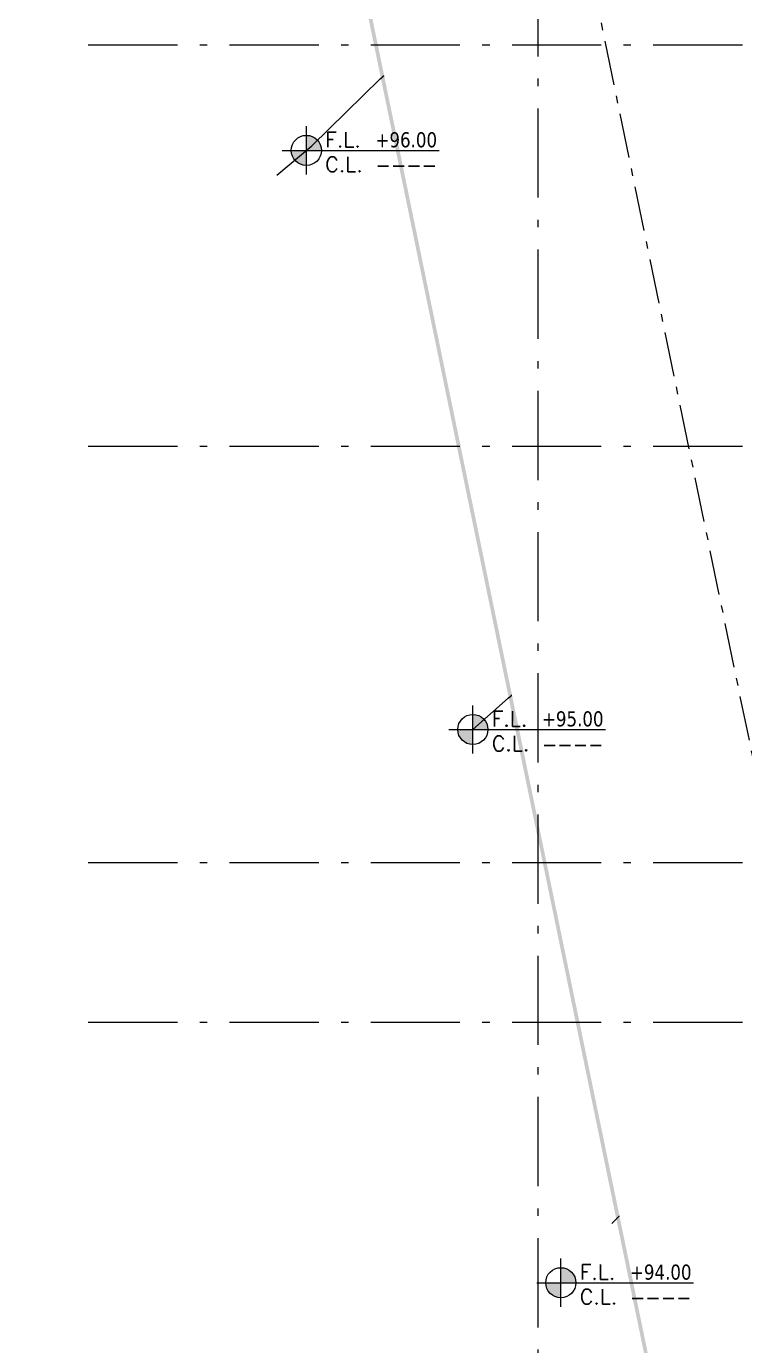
# Model space of a CAD drawing. Header units: inches. Extents: x -48 to 777, y -156 to 510.
# Drawn here: x 186.6 to 196.25, y 222.36 to 240.11 of the extents above; entities that cross this region are included whole.
import ezdxf
from ezdxf.enums import TextEntityAlignment as Align

# ---------------------------------------------------------------- set-up
doc = ezdxf.new("R2010")
doc.units = ezdxf.units.IN
doc.header["$MEASUREMENT"] = 0
doc.set_wipeout_variables(frame=1)
for name, pattern in [('ACAD_ISO10W100', [18, 12, -3, 0, -3]), ('HIDDEN', [0.375, 0.25, -0.125]), ('NUHA', [1.45, 0.75, -0.25, 0.2, -0.25])]:
    doc.linetypes.add(name, pattern=pattern)
for name, color, linetype, lineweight in [('A-AXIS ST', 251, 'ACAD_ISO10W100', 5), ('A-DIM', 9, 'Continuous', 5), ('A-HIDDEN', 254, 'HIDDEN', 5), ('A-LEVELS', 139, 'Continuous', 20), ('A-LIMIT LOT', 235, 'ACAD_ISO10W100', 20), ('A-SIGNS1', 20, 'Continuous', 15), ('A-SIGNS2', 30, 'Continuous', 15)]:
    doc.layers.add(name, color=color, linetype=linetype, lineweight=lineweight)
doc.layers.add('pts pc', color=7, linetype='Continuous')
doc.styles.add('2mm', font='simplex.shx', dxfattribs={"height": 0.5})
doc.styles.add('ROMAND', font='verdana.ttf')
doc.styles.add('ROMANS', font='romans__.ttf', dxfattribs={"height": 0.14})

# ---------------------------------------------------------------- blocks, each defined once
blk = doc.blocks.new('AXIS')
at = {"layer": 'A-AXIS ST', "ltscale": 0.1}
for p, q in [((633.96853, 296.91777), (633.96853, 336.01919)), ((657.61853, 316.06777), (627.81853, 316.06777)), ((657.61853, 310.66777), (627.81853, 310.66777)), ((657.61853, 305.06777), (627.81853, 305.06777)), ((657.61853, 302.91777), (627.81853, 302.91777))]:
    blk.add_line(p, q, dxfattribs=at)
blk = doc.blocks.new('GXFHGCGFCD')
at = {"layer": 'A-SIGNS1', "linetype": 'NUHA'}
h = blk.add_hatch(color=256, dxfattribs=at)
h.paths.add_polyline_path([(90.382, 61.33), (90.382, 61.17), (90.542, 61.17, 0.414214)])
h.paths.add_polyline_path([(90.382, 61.17), (90.222, 61.17, 0.414214), (90.382, 61.01)])
at = {"layer": 'A-SIGNS1'}
for p, q in [((90.382, 60.914), (90.382, 61.426)), ((90.126, 61.17), (91.79, 61.17))]:
    blk.add_line(p, q, dxfattribs=at)
blk.add_circle((90.382, 61.17), 0.16, dxfattribs=at)
blk = doc.blocks.new('DGXFHXFGDFD')
at = {"layer": 'A-SIGNS1'}
blk.add_blockref('GXFHGCGFCD', (0, 0), dxfattribs=at)
at = {"layer": 'A-SIGNS2', "linetype": 'NUHA', "style": 'ROMANS'}
for s, p in [('F.L.', (90.583, 61.203)), ('C.L.', (90.583, 60.941))]:
    blk.add_text(s, height=0.16, dxfattribs=at).set_placement(p)
at = {"layer": 'A-SIGNS2', "style": 'ROMANS', "width": 0.910135, "flags": 4}
for tag, p, p2 in [('NIV.FINI', (91.116, 61.203), (91.79, 61.203)), ('NIV.BETON', (91.116, 60.941), (91.79, 60.941))]:
    blk.add_attdef(tag, text='', height=0.16, dxfattribs=at).set_placement(p, p2, align=Align.FIT)
blk = doc.blocks.new('LOT 688  TOPOGRAPHIC PLAN')
at = {"layer": 'A-LEVELS', "linetype": 'Continuous'}
for points in [[(-315993.48329, -27918.0018), (-315993.01159, -27917.60335), (-315992.55258, -27917.15252), (-315992.09357, -27916.70169), (-315991.62188, -27916.30322), (-315991.12482, -27916.00948), (-315990.86281, -27915.91824)], [(-315990.01092, -27915.92436), (-315989.41109, -27916.10988), (-315988.22172, -27916.59752), (-315987.639, -27916.76802), (-315987.35147, -27916.80639), (-315987.06683, -27916.80263), (-315986.7853, -27916.74858), (-315986.50938, -27916.63741), (-315986.26012, -27916.47485), (-315986.04446, -27916.27165), (-315985.68411, -27915.78224)], [(-315988.67861, -27932.76853), (-315988.12899, -27932.55361), (-315987.61857, -27932.28846), (-315987.21638, -27931.88282), (-315986.85842, -27931.41121)]]:
    blk.add_lwpolyline(points, dxfattribs=at)
at = {"layer": 'A-LEVELS', "color": 209, "linetype": 'Continuous'}
blk.add_lwpolyline([(-315990.84754, -27925.45822), (-315990.37363, -27925.03798), (-315989.89509, -27924.63812), (-315989.63887, -27924.51289), (-315989.36363, -27924.47147), (-315989.07045, -27924.50898), (-315988.76606, -27924.59567), (-315988.15115, -27924.79439), (-315987.85441, -27924.84535), (-315987.57397, -27924.82347), (-315987.3139, -27924.71456), (-315987.0728, -27924.53599)], dxfattribs=at)
at = {"layer": 'A-LIMIT LOT', "linetype": 'Continuous', "const_width": 0.1}
blk.add_lwpolyline([(-315996.80172, -27893.57917), (-315985.1164, -27950.2257), (-315970.22923, -27937.16678), (-315964.6636, -27941.43051), (-315964.08799, -27936.87852), (-315969.32038, -27930.53073), (-315969.32038, -27896.23659), (-315996.80172, -27893.57917)], dxfattribs=at)
at = {"layer": 'pts pc', "linetype": 'Continuous'}
for points in [[(-315988.26759, -27931.39984), (-315988.97837, -27932.10304)], [(-315988.27138, -27932.10683), (-315988.97458, -27931.39605)]]:
    blk.add_lwpolyline(points, dxfattribs=at)
at = {"layer": 'pts pc', "color": 1, "insert": (-315988.12165, -27931.50412), "char_height": 0.5, "width": 2.9761905, "attachment_point": 1, "rotation": 359.692852, "style": '2mm'}
blk.add_mtext('\\Fsimplex.shx;\\W1.0000000000;\\T1.0000000000;\\o\\l94.156', dxfattribs=at)
at = {"linetype": 'Continuous'}
blk.add_wipeout([(-315996.80172, -27893.57917), (-315969.32038, -27896.23659), (-315969.32038, -27930.53073), (-315964.08799, -27936.87852), (-315964.6636, -27941.43051), (-315970.22923, -27937.16678), (-315985.1164, -27950.2257)], dxfattribs=at).dxf.layer = 'A-LIMIT LOT'
at = {"layer": 'A-HIDDEN', "linetype": 'ACAD_ISO10W100', "ltscale": 0.05}
blk.add_lwpolyline([(-315992.30527, -27900.52725), (-315983.21966, -27944.57125), (-315970.69258, -27933.58259), (-315972.32038, -27931.60779), (-315972.32038, -27902.3323)], close=True, dxfattribs=at)
at = {"layer": 'A-SIGNS1'}
ref = blk.add_blockref('DGXFHXFGDFD', (-316107.61854, -27995.18151), dxfattribs=dict(at, xscale=1.267200000000003, yscale=1.267200000000003, zscale=1.267200000000003))
ref.add_attrib('NIV.FINI', '+96.00', dxfattribs={"layer": 'A-SIGNS2', "height": 0.202752, "style": 'ROMAND', "width": 0.797031}).set_placement((-315992.15652, -27917.62489), (-315991.32855, -27917.62489), align=Align.FIT)
ref.add_attrib('NIV.BETON', '----', dxfattribs={"layer": 'A-SIGNS2', "height": 0.202752, "style": 'ROMAND', "width": 1.634557}).set_placement((-315992.15652, -27917.95666), (-315991.32855, -27917.95666), align=Align.FIT)
ref = blk.add_blockref('DGXFHXFGDFD', (-316105.37945, -28002.97223), dxfattribs=dict(at, xscale=1.267200000000003, yscale=1.267200000000003, zscale=1.267200000000003))
ref.add_attrib('NIV.FINI', '+95.00', dxfattribs={"layer": 'A-SIGNS2', "height": 0.202752, "style": 'ROMAND', "width": 0.797031}).set_placement((-315989.91743, -27925.41562), (-315989.08946, -27925.41562), align=Align.FIT)
ref.add_attrib('NIV.BETON', '----', dxfattribs={"layer": 'A-SIGNS2', "height": 0.202752, "style": 'ROMAND', "width": 1.634557}).set_placement((-315989.91743, -27925.74739), (-315989.08946, -27925.74739), align=Align.FIT)
ref = blk.add_blockref('DGXFHXFGDFD', (-316104.19614, -28010.41567), dxfattribs=dict(at, xscale=1.267200000000003, yscale=1.267200000000003, zscale=1.267200000000003))
ref.add_attrib('NIV.FINI', '+94.00', dxfattribs={"layer": 'A-SIGNS2', "height": 0.202752, "style": 'ROMAND', "width": 0.797031}).set_placement((-315988.73412, -27932.85906), (-315987.90616, -27932.85906), align=Align.FIT)
ref.add_attrib('NIV.BETON', '----', dxfattribs={"layer": 'A-SIGNS2', "height": 0.202752, "style": 'ROMAND', "width": 1.634557}).set_placement((-315988.73412, -27933.19083), (-315987.90616, -27933.19083), align=Align.FIT)

msp = doc.modelspace()

# ---------------------------------------------------------------- block references
at = {"layer": 'pts pc'}
msp.add_blockref('LOT 688  TOPOGRAPHIC PLAN', (316183.44716, 28156.10823), dxfattribs=at)

# ---------------------------------------------------------------- next in the draw order: block references
at = {"layer": 'A-DIM'}
msp.add_blockref('AXIS', (-440.49175, -76.21088), dxfattribs=at)

doc.saveas('drawing.dxf')
